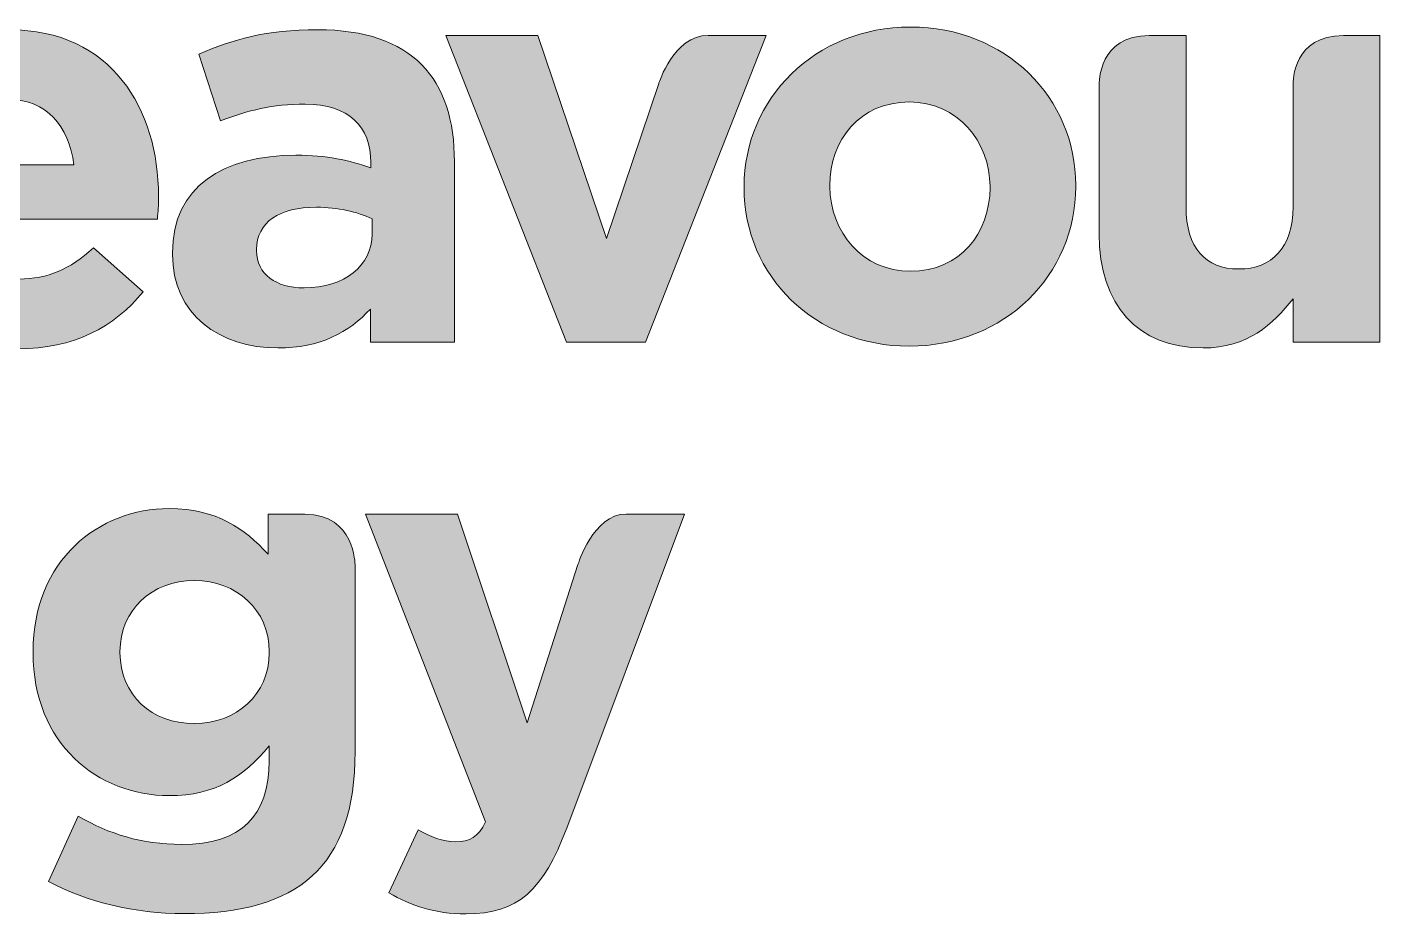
# Paper-space layout 'RETIC (2)' of a CAD drawing. Header units: metres. Extents: x -9 to 795, y -5 to 571.
# Drawn here: x 760.26 to 775.2, y 30.43 to 40.22 of the extents above; entities that cross this region are included whole.
import ezdxf
from ezdxf.enums import TextEntityAlignment as Align

# ---------------------------------------------------------------- set-up
doc = ezdxf.new("R2010")
doc.units = ezdxf.units.M
doc.header["$LTSCALE"] = 0.7
for name, color, linetype in [('_User Miscellaneous1', 3, 'Continuous'), ('Notes', 7, 'Continuous'), ('SupportsUG_SP_EXT', 7, 'Continuous')]:
    doc.layers.add(name, color=color, linetype=linetype)
doc.layers.get('SupportsUG_SP_EXT').off()
doc.styles.add('ARIAL', font='arial.ttf', dxfattribs={"height": 2})
doc.styles.add('iecISOCP', font='isocp.shx')
doc.styles.get("Standard").update_dxf_attribs({"font": 'arial.ttf'})

# ---------------------------------------------------------------- blocks, each defined once
blk = doc.blocks.new('A1_FRAME_TITLE')
at = {"layer": '_User Miscellaneous1'}
h = blk.add_hatch(color=256, dxfattribs=at)
edge = h.paths.add_edge_path()
edge.add_spline(control_points=[(768.808, 42.508), (767.823, 42.508), (767.134, 41.713), (767.134, 40.747), (767.134, 40.747), (767.134, 40.734), (767.134, 40.734), (767.134, 39.699), (767.886, 38.985), (768.903, 38.985), (769.515, 38.985), (769.97, 39.225), (770.285, 39.616), (770.285, 39.616), (769.736, 40.102), (769.736, 40.102), (769.471, 39.856), (769.237, 39.762), (768.915, 39.755), (768.451, 39.746), (768.122, 40.112), (768.076, 40.483), (768.036, 40.803), (768.05, 40.909), (768.072, 41.048), (768.138, 41.466), (768.41, 41.738), (768.808, 41.738), (769.212, 41.738), (769.465, 41.448), (769.522, 41.018), (769.522, 41.018), (768.261, 41.018), (768.261, 41.018), (768.261, 41.018), (768.238, 40.418), (768.764, 40.418), (769.29, 40.418), (770.443, 40.418), (770.443, 40.418), (770.45, 40.507), (770.456, 40.564), (770.456, 40.658), (770.456, 40.658), (770.456, 40.671), (770.456, 40.671), (770.456, 41.631), (769.938, 42.508), (768.808, 42.508)], knot_values=[0, 0, 0, 0, 1, 1, 1, 2, 2, 2, 3, 3, 3, 4, 4, 4, 5, 5, 5, 6, 6, 6, 7, 7, 7, 8, 8, 8, 9, 9, 9, 10, 10, 10, 11, 11, 11, 12, 12, 12, 13, 13, 13, 14, 14, 14, 15, 15, 15, 16, 16, 16, 16], degree=3, periodic=0)
h = blk.add_hatch(color=256, dxfattribs=at)
edge = h.paths.add_edge_path()
edge.add_spline(control_points=[(768.808, 42.508), (767.823, 42.508), (767.134, 41.713), (767.134, 40.747), (767.134, 40.747), (767.134, 40.734), (767.134, 40.734), (767.134, 39.699), (767.886, 38.985), (768.903, 38.985), (769.515, 38.985), (769.97, 39.225), (770.285, 39.616), (770.285, 39.616), (769.736, 40.102), (769.736, 40.102), (769.471, 39.856), (769.237, 39.762), (768.915, 39.755), (768.451, 39.746), (768.122, 40.112), (768.076, 40.483), (768.036, 40.803), (768.05, 40.909), (768.072, 41.048), (768.138, 41.466), (768.41, 41.738), (768.808, 41.738), (769.212, 41.738), (769.465, 41.448), (769.522, 41.018), (769.522, 41.018), (768.261, 41.018), (768.261, 41.018), (768.261, 41.018), (768.238, 40.418), (768.764, 40.418), (769.29, 40.418), (770.443, 40.418), (770.443, 40.418), (770.45, 40.507), (770.456, 40.564), (770.456, 40.658), (770.456, 40.658), (770.456, 40.671), (770.456, 40.671), (770.456, 41.631), (769.938, 42.508), (768.808, 42.508)], knot_values=[0, 0, 0, 0, 1, 1, 1, 2, 2, 2, 3, 3, 3, 4, 4, 4, 5, 5, 5, 6, 6, 6, 7, 7, 7, 8, 8, 8, 9, 9, 9, 10, 10, 10, 11, 11, 11, 12, 12, 12, 13, 13, 13, 14, 14, 14, 15, 15, 15, 16, 16, 16, 16], degree=3, periodic=0)
h = blk.add_hatch(color=256, dxfattribs=at)
edge = h.paths.add_edge_path(flags=16)
edge.add_spline(control_points=[(772.814, 40.422), (772.65, 40.498), (772.435, 40.549), (772.201, 40.549), (771.791, 40.549), (771.539, 40.384), (771.539, 40.081), (771.539, 40.081), (771.539, 40.069), (771.539, 40.069), (771.539, 39.81), (771.753, 39.658), (772.063, 39.658), (772.511, 39.658), (772.814, 39.904), (772.814, 40.252), (772.814, 40.252), (772.814, 40.422), (772.814, 40.422)], knot_values=[0, 0, 0, 0, 1, 1, 1, 2, 2, 2, 3, 3, 3, 4, 4, 4, 5, 5, 5, 6, 6, 6, 6], degree=3, periodic=0)
edge = h.paths.add_edge_path()
edge.add_spline(control_points=[(772.795, 39.058), (772.795, 39.058), (772.795, 39.425), (772.795, 39.425), (772.561, 39.166), (772.239, 38.995), (771.772, 38.995), (771.135, 38.995), (770.61, 39.361), (770.61, 40.031), (770.61, 40.031), (770.61, 40.043), (770.61, 40.043), (770.61, 40.782), (771.172, 41.123), (771.974, 41.123), (772.315, 41.123), (772.561, 41.066), (772.801, 40.984), (772.801, 40.984), (772.801, 41.041), (772.801, 41.041), (772.801, 41.439), (772.555, 41.687), (772.075, 41.687), (771.709, 41.687), (771.45, 41.618), (771.141, 41.504), (771.141, 41.504), (770.901, 42.237), (770.901, 42.237), (771.273, 42.401), (771.64, 42.508), (772.214, 42.508), (773.263, 42.508), (773.724, 41.965), (773.724, 41.049), (773.724, 41.049), (773.724, 39.058), (773.724, 39.058), (773.724, 39.058), (772.795, 39.058), (772.795, 39.058)], knot_values=[0, 0, 0, 0, 1, 1, 1, 2, 2, 2, 3, 3, 3, 4, 4, 4, 5, 5, 5, 6, 6, 6, 7, 7, 7, 8, 8, 8, 9, 9, 9, 10, 10, 10, 11, 11, 11, 12, 12, 12, 13, 13, 13, 14, 14, 14, 14], degree=3, periodic=0)
h = blk.add_hatch(color=256, dxfattribs=at)
edge = h.paths.add_edge_path(flags=16)
edge.add_spline(control_points=[(772.814, 40.422), (772.65, 40.498), (772.435, 40.549), (772.201, 40.549), (771.791, 40.549), (771.539, 40.384), (771.539, 40.081), (771.539, 40.081), (771.539, 40.069), (771.539, 40.069), (771.539, 39.81), (771.753, 39.658), (772.063, 39.658), (772.511, 39.658), (772.814, 39.904), (772.814, 40.252), (772.814, 40.252), (772.814, 40.422), (772.814, 40.422)], knot_values=[0, 0, 0, 0, 1, 1, 1, 2, 2, 2, 3, 3, 3, 4, 4, 4, 5, 5, 5, 6, 6, 6, 6], degree=3, periodic=0)
edge = h.paths.add_edge_path()
edge.add_spline(control_points=[(772.795, 39.058), (772.795, 39.058), (772.795, 39.425), (772.795, 39.425), (772.561, 39.166), (772.239, 38.995), (771.772, 38.995), (771.135, 38.995), (770.61, 39.361), (770.61, 40.031), (770.61, 40.031), (770.61, 40.043), (770.61, 40.043), (770.61, 40.782), (771.172, 41.123), (771.974, 41.123), (772.315, 41.123), (772.561, 41.066), (772.801, 40.984), (772.801, 40.984), (772.801, 41.041), (772.801, 41.041), (772.801, 41.439), (772.555, 41.687), (772.075, 41.687), (771.709, 41.687), (771.45, 41.618), (771.141, 41.504), (771.141, 41.504), (770.901, 42.237), (770.901, 42.237), (771.273, 42.401), (771.64, 42.508), (772.214, 42.508), (773.263, 42.508), (773.724, 41.965), (773.724, 41.049), (773.724, 41.049), (773.724, 39.058), (773.724, 39.058), (773.724, 39.058), (772.795, 39.058), (772.795, 39.058)], knot_values=[0, 0, 0, 0, 1, 1, 1, 2, 2, 2, 3, 3, 3, 4, 4, 4, 5, 5, 5, 6, 6, 6, 7, 7, 7, 8, 8, 8, 9, 9, 9, 10, 10, 10, 11, 11, 11, 12, 12, 12, 13, 13, 13, 14, 14, 14, 14], degree=3, periodic=0)
h = blk.add_hatch(color=256, dxfattribs=at)
edge = h.paths.add_edge_path()
edge.add_spline(control_points=[(775.833, 39.059), (775.833, 39.059), (774.962, 39.059), (774.962, 39.059), (774.962, 39.059), (773.629, 42.446), (773.629, 42.446), (773.629, 42.446), (774.646, 42.446), (774.646, 42.446), (774.646, 42.446), (775.404, 40.202), (775.404, 40.202), (775.404, 40.202), (775.981, 41.915), (775.981, 41.915), (775.981, 41.915), (776.146, 42.446), (776.525, 42.446), (776.904, 42.446), (777.165, 42.446), (777.165, 42.446), (777.165, 42.446), (775.833, 39.059), (775.833, 39.059)], knot_values=[0, 0, 0, 0, 1, 1, 1, 2, 2, 2, 3, 3, 3, 4, 4, 4, 5, 5, 5, 6, 6, 6, 7, 7, 7, 8, 8, 8, 8], degree=3, periodic=0)
h = blk.add_hatch(color=256, dxfattribs=at)
edge = h.paths.add_edge_path()
edge.add_spline(control_points=[(775.833, 39.059), (775.833, 39.059), (774.962, 39.059), (774.962, 39.059), (774.962, 39.059), (773.629, 42.446), (773.629, 42.446), (773.629, 42.446), (774.646, 42.446), (774.646, 42.446), (774.646, 42.446), (775.404, 40.202), (775.404, 40.202), (775.404, 40.202), (775.981, 41.915), (775.981, 41.915), (775.981, 41.915), (776.146, 42.446), (776.525, 42.446), (776.904, 42.446), (777.165, 42.446), (777.165, 42.446), (777.165, 42.446), (775.833, 39.059), (775.833, 39.059)], knot_values=[0, 0, 0, 0, 1, 1, 1, 2, 2, 2, 3, 3, 3, 4, 4, 4, 5, 5, 5, 6, 6, 6, 7, 7, 7, 8, 8, 8, 8], degree=3, periodic=0)
h = blk.add_hatch(color=256, dxfattribs=at)
edge = h.paths.add_edge_path(flags=16)
edge.add_spline(control_points=[(779.639, 40.776), (779.639, 41.275), (779.278, 41.711), (778.748, 41.711), (778.199, 41.711), (777.87, 41.288), (777.87, 40.789), (777.87, 40.789), (777.87, 40.776), (777.87, 40.776), (777.87, 40.278), (778.23, 39.842), (778.761, 39.842), (779.31, 39.842), (779.639, 40.265), (779.639, 40.764), (779.639, 40.764), (779.639, 40.776), (779.639, 40.776)], knot_values=[0, 0, 0, 0, 1, 1, 1, 2, 2, 2, 3, 3, 3, 4, 4, 4, 5, 5, 5, 6, 6, 6, 6], degree=3, periodic=0)
edge = h.paths.add_edge_path()
edge.add_spline(control_points=[(778.748, 39.015), (777.7, 39.015), (776.923, 39.791), (776.923, 40.764), (776.923, 40.764), (776.923, 40.776), (776.923, 40.776), (776.923, 41.749), (777.706, 42.538), (778.761, 42.538), (779.809, 42.538), (780.586, 41.762), (780.586, 40.789), (780.586, 40.789), (780.586, 40.776), (780.586, 40.776), (780.586, 39.804), (779.802, 39.015), (778.748, 39.015)], knot_values=[0, 0, 0, 0, 1, 1, 1, 2, 2, 2, 3, 3, 3, 4, 4, 4, 5, 5, 5, 6, 6, 6, 6], degree=3, periodic=0)
h = blk.add_hatch(color=256, dxfattribs=at)
edge = h.paths.add_edge_path(flags=16)
edge.add_spline(control_points=[(779.639, 40.776), (779.639, 41.275), (779.278, 41.711), (778.748, 41.711), (778.199, 41.711), (777.87, 41.288), (777.87, 40.789), (777.87, 40.789), (777.87, 40.776), (777.87, 40.776), (777.87, 40.278), (778.23, 39.842), (778.761, 39.842), (779.31, 39.842), (779.639, 40.265), (779.639, 40.764), (779.639, 40.764), (779.639, 40.776), (779.639, 40.776)], knot_values=[0, 0, 0, 0, 1, 1, 1, 2, 2, 2, 3, 3, 3, 4, 4, 4, 5, 5, 5, 6, 6, 6, 6], degree=3, periodic=0)
edge = h.paths.add_edge_path()
edge.add_spline(control_points=[(778.748, 39.015), (777.7, 39.015), (776.923, 39.791), (776.923, 40.764), (776.923, 40.764), (776.923, 40.776), (776.923, 40.776), (776.923, 41.749), (777.706, 42.538), (778.761, 42.538), (779.809, 42.538), (780.586, 41.762), (780.586, 40.789), (780.586, 40.789), (780.586, 40.776), (780.586, 40.776), (780.586, 39.804), (779.802, 39.015), (778.748, 39.015)], knot_values=[0, 0, 0, 0, 1, 1, 1, 2, 2, 2, 3, 3, 3, 4, 4, 4, 5, 5, 5, 6, 6, 6, 6], degree=3, periodic=0)
h = blk.add_hatch(color=256, dxfattribs=at)
edge = h.paths.add_edge_path()
edge.add_spline(control_points=[(782.985, 39.059), (782.985, 39.059), (782.985, 39.538), (782.985, 39.538), (782.764, 39.254), (782.48, 38.995), (781.993, 38.995), (781.267, 38.995), (780.844, 39.475), (780.844, 40.252), (780.844, 40.252), (780.844, 41.839), (780.844, 41.887), (780.844, 41.935), (780.84, 42.443), (781.397, 42.443), (781.804, 42.443), (781.804, 42.443), (781.804, 42.443), (781.804, 42.443), (781.804, 40.555), (781.804, 40.555), (781.804, 40.1), (782.019, 39.867), (782.385, 39.867), (782.751, 39.867), (782.985, 40.1), (782.985, 40.555), (782.985, 40.555), (782.985, 41.822), (782.985, 41.889), (782.985, 41.956), (782.99, 42.443), (783.542, 42.443), (783.945, 42.443), (783.945, 42.443), (783.945, 42.443), (783.945, 42.443), (783.945, 39.059), (783.945, 39.059), (783.945, 39.059), (782.985, 39.059), (782.985, 39.059)], knot_values=[0, 0, 0, 0, 1, 1, 1, 2, 2, 2, 3, 3, 3, 4, 4, 4, 5, 5, 5, 6, 6, 6, 7, 7, 7, 8, 8, 8, 9, 9, 9, 10, 10, 10, 11, 11, 11, 12, 12, 12, 13, 13, 13, 14, 14, 14, 14], degree=3, periodic=0)
h = blk.add_hatch(color=256, dxfattribs=at)
edge = h.paths.add_edge_path()
edge.add_spline(control_points=[(782.985, 39.059), (782.985, 39.059), (782.985, 39.538), (782.985, 39.538), (782.764, 39.254), (782.48, 38.995), (781.993, 38.995), (781.267, 38.995), (780.844, 39.475), (780.844, 40.252), (780.844, 40.252), (780.844, 41.839), (780.844, 41.887), (780.844, 41.935), (780.84, 42.443), (781.397, 42.443), (781.804, 42.443), (781.804, 42.443), (781.804, 42.443), (781.804, 42.443), (781.804, 40.555), (781.804, 40.555), (781.804, 40.1), (782.019, 39.867), (782.385, 39.867), (782.751, 39.867), (782.985, 40.1), (782.985, 40.555), (782.985, 40.555), (782.985, 41.822), (782.985, 41.889), (782.985, 41.956), (782.99, 42.443), (783.542, 42.443), (783.945, 42.443), (783.945, 42.443), (783.945, 42.443), (783.945, 42.443), (783.945, 39.059), (783.945, 39.059), (783.945, 39.059), (782.985, 39.059), (782.985, 39.059)], knot_values=[0, 0, 0, 0, 1, 1, 1, 2, 2, 2, 3, 3, 3, 4, 4, 4, 5, 5, 5, 6, 6, 6, 7, 7, 7, 8, 8, 8, 9, 9, 9, 10, 10, 10, 11, 11, 11, 12, 12, 12, 13, 13, 13, 14, 14, 14, 14], degree=3, periodic=0)
h = blk.add_hatch(color=256, dxfattribs=at)
edge = h.paths.add_edge_path(flags=16)
edge.add_spline(control_points=[(771.678, 35.643), (771.678, 36.105), (771.318, 36.427), (770.851, 36.427), (770.384, 36.427), (770.03, 36.105), (770.03, 35.643), (770.03, 35.643), (770.03, 35.631), (770.03, 35.631), (770.03, 35.164), (770.384, 34.848), (770.851, 34.848), (771.318, 34.848), (771.678, 35.17), (771.678, 35.631), (771.678, 35.631), (771.678, 35.643), (771.678, 35.643)], knot_values=[0, 0, 0, 0, 1, 1, 1, 2, 2, 2, 3, 3, 3, 4, 4, 4, 5, 5, 5, 6, 6, 6, 6], degree=3, periodic=0)
edge = h.paths.add_edge_path()
edge.add_spline(control_points=[(770.737, 32.751), (770.188, 32.751), (769.67, 32.878), (769.241, 33.105), (769.241, 33.105), (769.569, 33.825), (769.569, 33.825), (769.916, 33.629), (770.264, 33.515), (770.713, 33.515), (771.369, 33.515), (771.678, 33.832), (771.678, 34.437), (771.678, 34.437), (771.678, 34.602), (771.678, 34.602), (771.394, 34.261), (771.085, 34.053), (770.573, 34.053), (769.784, 34.053), (769.07, 34.627), (769.07, 35.631), (769.07, 35.631), (769.07, 35.643), (769.07, 35.643), (769.07, 36.654), (769.797, 37.222), (770.573, 37.222), (771.097, 37.222), (771.407, 37.001), (771.666, 36.717), (771.666, 36.717), (771.666, 37.159), (771.666, 37.159), (771.666, 37.159), (771.666, 37.159), (772.072, 37.159), (772.63, 37.159), (772.626, 36.6), (772.626, 36.6), (772.626, 36.6), (772.626, 34.539), (772.626, 34.539), (772.626, 33.263), (771.994, 32.751), (770.737, 32.751)], knot_values=[0, 0, 0, 0, 1, 1, 1, 2, 2, 2, 3, 3, 3, 4, 4, 4, 5, 5, 5, 6, 6, 6, 7, 7, 7, 8, 8, 8, 9, 9, 9, 10, 10, 10, 11, 11, 11, 12, 12, 12, 13, 13, 13, 14, 14, 14, 15, 15, 15, 15], degree=3, periodic=0)
h = blk.add_hatch(color=256, dxfattribs=at)
edge = h.paths.add_edge_path(flags=16)
edge.add_spline(control_points=[(771.678, 35.643), (771.678, 36.105), (771.318, 36.427), (770.851, 36.427), (770.384, 36.427), (770.03, 36.105), (770.03, 35.643), (770.03, 35.643), (770.03, 35.631), (770.03, 35.631), (770.03, 35.164), (770.384, 34.848), (770.851, 34.848), (771.318, 34.848), (771.678, 35.17), (771.678, 35.631), (771.678, 35.631), (771.678, 35.643), (771.678, 35.643)], knot_values=[0, 0, 0, 0, 1, 1, 1, 2, 2, 2, 3, 3, 3, 4, 4, 4, 5, 5, 5, 6, 6, 6, 6], degree=3, periodic=0)
edge = h.paths.add_edge_path()
edge.add_spline(control_points=[(770.737, 32.751), (770.188, 32.751), (769.67, 32.878), (769.241, 33.105), (769.241, 33.105), (769.569, 33.825), (769.569, 33.825), (769.916, 33.629), (770.264, 33.515), (770.713, 33.515), (771.369, 33.515), (771.678, 33.832), (771.678, 34.437), (771.678, 34.437), (771.678, 34.602), (771.678, 34.602), (771.394, 34.261), (771.085, 34.053), (770.573, 34.053), (769.784, 34.053), (769.07, 34.627), (769.07, 35.631), (769.07, 35.631), (769.07, 35.643), (769.07, 35.643), (769.07, 36.654), (769.797, 37.222), (770.573, 37.222), (771.097, 37.222), (771.407, 37.001), (771.666, 36.717), (771.666, 36.717), (771.666, 37.159), (771.666, 37.159), (771.666, 37.159), (771.666, 37.159), (772.072, 37.159), (772.63, 37.159), (772.626, 36.6), (772.626, 36.6), (772.626, 36.6), (772.626, 34.539), (772.626, 34.539), (772.626, 33.263), (771.994, 32.751), (770.737, 32.751)], knot_values=[0, 0, 0, 0, 1, 1, 1, 2, 2, 2, 3, 3, 3, 4, 4, 4, 5, 5, 5, 6, 6, 6, 7, 7, 7, 8, 8, 8, 9, 9, 9, 10, 10, 10, 11, 11, 11, 12, 12, 12, 13, 13, 13, 14, 14, 14, 15, 15, 15, 15], degree=3, periodic=0)
h = blk.add_hatch(color=256, dxfattribs=at)
edge = h.paths.add_edge_path()
edge.add_spline(control_points=[(774.964, 33.695), (774.705, 33.006), (774.427, 32.748), (773.853, 32.748), (773.505, 32.748), (773.246, 32.836), (773, 32.981), (773, 32.981), (773.322, 33.676), (773.322, 33.676), (773.449, 33.6), (773.606, 33.543), (773.733, 33.543), (773.897, 33.543), (773.985, 33.594), (774.068, 33.764), (774.068, 33.764), (772.741, 37.162), (772.741, 37.162), (772.741, 37.162), (773.758, 37.162), (773.758, 37.162), (773.758, 37.162), (774.528, 34.857), (774.528, 34.857), (774.528, 34.857), (775.088, 36.604), (775.088, 36.604), (775.088, 36.604), (775.259, 37.162), (775.619, 37.162), (775.978, 37.162), (776.265, 37.162), (776.265, 37.162), (776.265, 37.162), (774.964, 33.695), (774.964, 33.695)], knot_values=[0, 0, 0, 0, 1, 1, 1, 2, 2, 2, 3, 3, 3, 4, 4, 4, 5, 5, 5, 6, 6, 6, 7, 7, 7, 8, 8, 8, 9, 9, 9, 10, 10, 10, 11, 11, 11, 12, 12, 12, 12], degree=3, periodic=0)
h = blk.add_hatch(color=256, dxfattribs=at)
edge = h.paths.add_edge_path()
edge.add_spline(control_points=[(774.964, 33.695), (774.705, 33.006), (774.427, 32.748), (773.853, 32.748), (773.505, 32.748), (773.246, 32.836), (773, 32.981), (773, 32.981), (773.322, 33.676), (773.322, 33.676), (773.449, 33.6), (773.606, 33.543), (773.733, 33.543), (773.897, 33.543), (773.985, 33.594), (774.068, 33.764), (774.068, 33.764), (772.741, 37.162), (772.741, 37.162), (772.741, 37.162), (773.758, 37.162), (773.758, 37.162), (773.758, 37.162), (774.528, 34.857), (774.528, 34.857), (774.528, 34.857), (775.088, 36.604), (775.088, 36.604), (775.088, 36.604), (775.259, 37.162), (775.619, 37.162), (775.978, 37.162), (776.265, 37.162), (776.265, 37.162), (776.265, 37.162), (774.964, 33.695), (774.964, 33.695)], knot_values=[0, 0, 0, 0, 1, 1, 1, 2, 2, 2, 3, 3, 3, 4, 4, 4, 5, 5, 5, 6, 6, 6, 7, 7, 7, 8, 8, 8, 9, 9, 9, 10, 10, 10, 11, 11, 11, 12, 12, 12, 12], degree=3, periodic=0)
at = {"layer": '_User Miscellaneous1', "lineweight": 0}
for points, knots in [([(768.808, 42.508), (767.823, 42.508), (767.134, 41.713), (767.134, 40.747), (767.134, 40.747), (767.134, 40.734), (767.134, 40.734), (767.134, 39.699), (767.886, 38.985), (768.903, 38.985), (769.515, 38.985), (769.97, 39.225), (770.285, 39.616), (770.285, 39.616), (769.736, 40.102), (769.736, 40.102), (769.471, 39.856), (769.237, 39.762), (768.915, 39.755), (768.451, 39.746), (768.122, 40.112), (768.076, 40.483), (768.036, 40.803), (768.05, 40.909), (768.072, 41.048), (768.138, 41.466), (768.41, 41.738), (768.808, 41.738), (769.212, 41.738), (769.465, 41.448), (769.522, 41.018), (769.522, 41.018), (768.261, 41.018), (768.261, 41.018), (768.261, 41.018), (768.238, 40.418), (768.764, 40.418), (769.29, 40.418), (770.443, 40.418), (770.443, 40.418), (770.45, 40.507), (770.456, 40.564), (770.456, 40.658), (770.456, 40.658), (770.456, 40.671), (770.456, 40.671), (770.456, 41.631), (769.938, 42.508), (768.808, 42.508)], [0, 0, 0, 0, 1, 1, 1, 2, 2, 2, 3, 3, 3, 4, 4, 4, 5, 5, 5, 6, 6, 6, 7, 7, 7, 8, 8, 8, 9, 9, 9, 10, 10, 10, 11, 11, 11, 12, 12, 12, 13, 13, 13, 14, 14, 14, 15, 15, 15, 16, 16, 16, 16]), ([(768.808, 42.508), (767.823, 42.508), (767.134, 41.713), (767.134, 40.747), (767.134, 40.747), (767.134, 40.734), (767.134, 40.734), (767.134, 39.699), (767.886, 38.985), (768.903, 38.985), (769.515, 38.985), (769.97, 39.225), (770.285, 39.616), (770.285, 39.616), (769.736, 40.102), (769.736, 40.102), (769.471, 39.856), (769.237, 39.762), (768.915, 39.755), (768.451, 39.746), (768.122, 40.112), (768.076, 40.483), (768.036, 40.803), (768.05, 40.909), (768.072, 41.048), (768.138, 41.466), (768.41, 41.738), (768.808, 41.738), (769.212, 41.738), (769.465, 41.448), (769.522, 41.018), (769.522, 41.018), (768.261, 41.018), (768.261, 41.018), (768.261, 41.018), (768.238, 40.418), (768.764, 40.418), (769.29, 40.418), (770.443, 40.418), (770.443, 40.418), (770.45, 40.507), (770.456, 40.564), (770.456, 40.658), (770.456, 40.658), (770.456, 40.671), (770.456, 40.671), (770.456, 41.631), (769.938, 42.508), (768.808, 42.508)], [0, 0, 0, 0, 1, 1, 1, 2, 2, 2, 3, 3, 3, 4, 4, 4, 5, 5, 5, 6, 6, 6, 7, 7, 7, 8, 8, 8, 9, 9, 9, 10, 10, 10, 11, 11, 11, 12, 12, 12, 13, 13, 13, 14, 14, 14, 15, 15, 15, 16, 16, 16, 16]), ([(772.795, 39.058), (772.795, 39.058), (772.795, 39.425), (772.795, 39.425), (772.561, 39.166), (772.239, 38.995), (771.772, 38.995), (771.135, 38.995), (770.61, 39.361), (770.61, 40.031), (770.61, 40.031), (770.61, 40.043), (770.61, 40.043), (770.61, 40.782), (771.172, 41.123), (771.974, 41.123), (772.315, 41.123), (772.561, 41.066), (772.801, 40.984), (772.801, 40.984), (772.801, 41.041), (772.801, 41.041), (772.801, 41.439), (772.555, 41.687), (772.075, 41.687), (771.709, 41.687), (771.45, 41.618), (771.141, 41.504), (771.141, 41.504), (770.901, 42.237), (770.901, 42.237), (771.273, 42.401), (771.64, 42.508), (772.214, 42.508), (773.263, 42.508), (773.724, 41.965), (773.724, 41.049), (773.724, 41.049), (773.724, 39.058), (773.724, 39.058), (773.724, 39.058), (772.795, 39.058), (772.795, 39.058)], [0, 0, 0, 0, 1, 1, 1, 2, 2, 2, 3, 3, 3, 4, 4, 4, 5, 5, 5, 6, 6, 6, 7, 7, 7, 8, 8, 8, 9, 9, 9, 10, 10, 10, 11, 11, 11, 12, 12, 12, 13, 13, 13, 14, 14, 14, 14]), ([(772.795, 39.058), (772.795, 39.058), (772.795, 39.425), (772.795, 39.425), (772.561, 39.166), (772.239, 38.995), (771.772, 38.995), (771.135, 38.995), (770.61, 39.361), (770.61, 40.031), (770.61, 40.031), (770.61, 40.043), (770.61, 40.043), (770.61, 40.782), (771.172, 41.123), (771.974, 41.123), (772.315, 41.123), (772.561, 41.066), (772.801, 40.984), (772.801, 40.984), (772.801, 41.041), (772.801, 41.041), (772.801, 41.439), (772.555, 41.687), (772.075, 41.687), (771.709, 41.687), (771.45, 41.618), (771.141, 41.504), (771.141, 41.504), (770.901, 42.237), (770.901, 42.237), (771.273, 42.401), (771.64, 42.508), (772.214, 42.508), (773.263, 42.508), (773.724, 41.965), (773.724, 41.049), (773.724, 41.049), (773.724, 39.058), (773.724, 39.058), (773.724, 39.058), (772.795, 39.058), (772.795, 39.058)], [0, 0, 0, 0, 1, 1, 1, 2, 2, 2, 3, 3, 3, 4, 4, 4, 5, 5, 5, 6, 6, 6, 7, 7, 7, 8, 8, 8, 9, 9, 9, 10, 10, 10, 11, 11, 11, 12, 12, 12, 13, 13, 13, 14, 14, 14, 14]), ([(775.833, 39.059), (775.833, 39.059), (774.962, 39.059), (774.962, 39.059), (774.962, 39.059), (773.629, 42.446), (773.629, 42.446), (773.629, 42.446), (774.646, 42.446), (774.646, 42.446), (774.646, 42.446), (775.404, 40.202), (775.404, 40.202), (775.404, 40.202), (775.981, 41.915), (775.981, 41.915), (775.981, 41.915), (776.146, 42.446), (776.525, 42.446), (776.904, 42.446), (777.165, 42.446), (777.165, 42.446), (777.165, 42.446), (775.833, 39.059), (775.833, 39.059)], [0, 0, 0, 0, 1, 1, 1, 2, 2, 2, 3, 3, 3, 4, 4, 4, 5, 5, 5, 6, 6, 6, 7, 7, 7, 8, 8, 8, 8]), ([(775.833, 39.059), (775.833, 39.059), (774.962, 39.059), (774.962, 39.059), (774.962, 39.059), (773.629, 42.446), (773.629, 42.446), (773.629, 42.446), (774.646, 42.446), (774.646, 42.446), (774.646, 42.446), (775.404, 40.202), (775.404, 40.202), (775.404, 40.202), (775.981, 41.915), (775.981, 41.915), (775.981, 41.915), (776.146, 42.446), (776.525, 42.446), (776.904, 42.446), (777.165, 42.446), (777.165, 42.446), (777.165, 42.446), (775.833, 39.059), (775.833, 39.059)], [0, 0, 0, 0, 1, 1, 1, 2, 2, 2, 3, 3, 3, 4, 4, 4, 5, 5, 5, 6, 6, 6, 7, 7, 7, 8, 8, 8, 8]), ([(778.748, 39.015), (777.7, 39.015), (776.923, 39.791), (776.923, 40.764), (776.923, 40.764), (776.923, 40.776), (776.923, 40.776), (776.923, 41.749), (777.706, 42.538), (778.761, 42.538), (779.809, 42.538), (780.586, 41.762), (780.586, 40.789), (780.586, 40.789), (780.586, 40.776), (780.586, 40.776), (780.586, 39.804), (779.802, 39.015), (778.748, 39.015)], [0, 0, 0, 0, 1, 1, 1, 2, 2, 2, 3, 3, 3, 4, 4, 4, 5, 5, 5, 6, 6, 6, 6]), ([(778.748, 39.015), (777.7, 39.015), (776.923, 39.791), (776.923, 40.764), (776.923, 40.764), (776.923, 40.776), (776.923, 40.776), (776.923, 41.749), (777.706, 42.538), (778.761, 42.538), (779.809, 42.538), (780.586, 41.762), (780.586, 40.789), (780.586, 40.789), (780.586, 40.776), (780.586, 40.776), (780.586, 39.804), (779.802, 39.015), (778.748, 39.015)], [0, 0, 0, 0, 1, 1, 1, 2, 2, 2, 3, 3, 3, 4, 4, 4, 5, 5, 5, 6, 6, 6, 6]), ([(782.985, 39.059), (782.985, 39.059), (782.985, 39.538), (782.985, 39.538), (782.764, 39.254), (782.48, 38.995), (781.993, 38.995), (781.267, 38.995), (780.844, 39.475), (780.844, 40.252), (780.844, 40.252), (780.844, 41.839), (780.844, 41.887), (780.844, 41.935), (780.84, 42.443), (781.397, 42.443), (781.804, 42.443), (781.804, 42.443), (781.804, 42.443), (781.804, 42.443), (781.804, 40.555), (781.804, 40.555), (781.804, 40.1), (782.019, 39.867), (782.385, 39.867), (782.751, 39.867), (782.985, 40.1), (782.985, 40.555), (782.985, 40.555), (782.985, 41.822), (782.985, 41.889), (782.985, 41.956), (782.99, 42.443), (783.542, 42.443), (783.945, 42.443), (783.945, 42.443), (783.945, 42.443), (783.945, 42.443), (783.945, 39.059), (783.945, 39.059), (783.945, 39.059), (782.985, 39.059), (782.985, 39.059)], [0, 0, 0, 0, 1, 1, 1, 2, 2, 2, 3, 3, 3, 4, 4, 4, 5, 5, 5, 6, 6, 6, 7, 7, 7, 8, 8, 8, 9, 9, 9, 10, 10, 10, 11, 11, 11, 12, 12, 12, 13, 13, 13, 14, 14, 14, 14]), ([(782.985, 39.059), (782.985, 39.059), (782.985, 39.538), (782.985, 39.538), (782.764, 39.254), (782.48, 38.995), (781.993, 38.995), (781.267, 38.995), (780.844, 39.475), (780.844, 40.252), (780.844, 40.252), (780.844, 41.839), (780.844, 41.887), (780.844, 41.935), (780.84, 42.443), (781.397, 42.443), (781.804, 42.443), (781.804, 42.443), (781.804, 42.443), (781.804, 42.443), (781.804, 40.555), (781.804, 40.555), (781.804, 40.1), (782.019, 39.867), (782.385, 39.867), (782.751, 39.867), (782.985, 40.1), (782.985, 40.555), (782.985, 40.555), (782.985, 41.822), (782.985, 41.889), (782.985, 41.956), (782.99, 42.443), (783.542, 42.443), (783.945, 42.443), (783.945, 42.443), (783.945, 42.443), (783.945, 42.443), (783.945, 39.059), (783.945, 39.059), (783.945, 39.059), (782.985, 39.059), (782.985, 39.059)], [0, 0, 0, 0, 1, 1, 1, 2, 2, 2, 3, 3, 3, 4, 4, 4, 5, 5, 5, 6, 6, 6, 7, 7, 7, 8, 8, 8, 9, 9, 9, 10, 10, 10, 11, 11, 11, 12, 12, 12, 13, 13, 13, 14, 14, 14, 14]), ([(779.639, 40.776), (779.639, 41.275), (779.278, 41.711), (778.748, 41.711), (778.199, 41.711), (777.87, 41.288), (777.87, 40.789), (777.87, 40.789), (777.87, 40.776), (777.87, 40.776), (777.87, 40.278), (778.23, 39.842), (778.761, 39.842), (779.31, 39.842), (779.639, 40.265), (779.639, 40.764), (779.639, 40.764), (779.639, 40.776), (779.639, 40.776)], [0, 0, 0, 0, 1, 1, 1, 2, 2, 2, 3, 3, 3, 4, 4, 4, 5, 5, 5, 6, 6, 6, 6]), ([(779.639, 40.776), (779.639, 41.275), (779.278, 41.711), (778.748, 41.711), (778.199, 41.711), (777.87, 41.288), (777.87, 40.789), (777.87, 40.789), (777.87, 40.776), (777.87, 40.776), (777.87, 40.278), (778.23, 39.842), (778.761, 39.842), (779.31, 39.842), (779.639, 40.265), (779.639, 40.764), (779.639, 40.764), (779.639, 40.776), (779.639, 40.776)], [0, 0, 0, 0, 1, 1, 1, 2, 2, 2, 3, 3, 3, 4, 4, 4, 5, 5, 5, 6, 6, 6, 6]), ([(772.814, 40.422), (772.65, 40.498), (772.435, 40.549), (772.201, 40.549), (771.791, 40.549), (771.539, 40.384), (771.539, 40.081), (771.539, 40.081), (771.539, 40.069), (771.539, 40.069), (771.539, 39.81), (771.753, 39.658), (772.063, 39.658), (772.511, 39.658), (772.814, 39.904), (772.814, 40.252), (772.814, 40.252), (772.814, 40.422), (772.814, 40.422)], [0, 0, 0, 0, 1, 1, 1, 2, 2, 2, 3, 3, 3, 4, 4, 4, 5, 5, 5, 6, 6, 6, 6]), ([(772.814, 40.422), (772.65, 40.498), (772.435, 40.549), (772.201, 40.549), (771.791, 40.549), (771.539, 40.384), (771.539, 40.081), (771.539, 40.081), (771.539, 40.069), (771.539, 40.069), (771.539, 39.81), (771.753, 39.658), (772.063, 39.658), (772.511, 39.658), (772.814, 39.904), (772.814, 40.252), (772.814, 40.252), (772.814, 40.422), (772.814, 40.422)], [0, 0, 0, 0, 1, 1, 1, 2, 2, 2, 3, 3, 3, 4, 4, 4, 5, 5, 5, 6, 6, 6, 6]), ([(770.737, 32.751), (770.188, 32.751), (769.67, 32.878), (769.241, 33.105), (769.241, 33.105), (769.569, 33.825), (769.569, 33.825), (769.916, 33.629), (770.264, 33.515), (770.713, 33.515), (771.369, 33.515), (771.678, 33.832), (771.678, 34.437), (771.678, 34.437), (771.678, 34.602), (771.678, 34.602), (771.394, 34.261), (771.085, 34.053), (770.573, 34.053), (769.784, 34.053), (769.07, 34.627), (769.07, 35.631), (769.07, 35.631), (769.07, 35.643), (769.07, 35.643), (769.07, 36.654), (769.797, 37.222), (770.573, 37.222), (771.097, 37.222), (771.407, 37.001), (771.666, 36.717), (771.666, 36.717), (771.666, 37.159), (771.666, 37.159), (771.666, 37.159), (771.666, 37.159), (772.072, 37.159), (772.63, 37.159), (772.626, 36.6), (772.626, 36.6), (772.626, 36.6), (772.626, 34.539), (772.626, 34.539), (772.626, 33.263), (771.994, 32.751), (770.737, 32.751)], [0, 0, 0, 0, 1, 1, 1, 2, 2, 2, 3, 3, 3, 4, 4, 4, 5, 5, 5, 6, 6, 6, 7, 7, 7, 8, 8, 8, 9, 9, 9, 10, 10, 10, 11, 11, 11, 12, 12, 12, 13, 13, 13, 14, 14, 14, 15, 15, 15, 15]), ([(770.737, 32.751), (770.188, 32.751), (769.67, 32.878), (769.241, 33.105), (769.241, 33.105), (769.569, 33.825), (769.569, 33.825), (769.916, 33.629), (770.264, 33.515), (770.713, 33.515), (771.369, 33.515), (771.678, 33.832), (771.678, 34.437), (771.678, 34.437), (771.678, 34.602), (771.678, 34.602), (771.394, 34.261), (771.085, 34.053), (770.573, 34.053), (769.784, 34.053), (769.07, 34.627), (769.07, 35.631), (769.07, 35.631), (769.07, 35.643), (769.07, 35.643), (769.07, 36.654), (769.797, 37.222), (770.573, 37.222), (771.097, 37.222), (771.407, 37.001), (771.666, 36.717), (771.666, 36.717), (771.666, 37.159), (771.666, 37.159), (771.666, 37.159), (771.666, 37.159), (772.072, 37.159), (772.63, 37.159), (772.626, 36.6), (772.626, 36.6), (772.626, 36.6), (772.626, 34.539), (772.626, 34.539), (772.626, 33.263), (771.994, 32.751), (770.737, 32.751)], [0, 0, 0, 0, 1, 1, 1, 2, 2, 2, 3, 3, 3, 4, 4, 4, 5, 5, 5, 6, 6, 6, 7, 7, 7, 8, 8, 8, 9, 9, 9, 10, 10, 10, 11, 11, 11, 12, 12, 12, 13, 13, 13, 14, 14, 14, 15, 15, 15, 15]), ([(774.964, 33.695), (774.705, 33.006), (774.427, 32.748), (773.853, 32.748), (773.505, 32.748), (773.246, 32.836), (773, 32.981), (773, 32.981), (773.322, 33.676), (773.322, 33.676), (773.449, 33.6), (773.606, 33.543), (773.733, 33.543), (773.897, 33.543), (773.985, 33.594), (774.068, 33.764), (774.068, 33.764), (772.741, 37.162), (772.741, 37.162), (772.741, 37.162), (773.758, 37.162), (773.758, 37.162), (773.758, 37.162), (774.528, 34.857), (774.528, 34.857), (774.528, 34.857), (775.088, 36.604), (775.088, 36.604), (775.088, 36.604), (775.259, 37.162), (775.619, 37.162), (775.978, 37.162), (776.265, 37.162), (776.265, 37.162), (776.265, 37.162), (774.964, 33.695), (774.964, 33.695)], [0, 0, 0, 0, 1, 1, 1, 2, 2, 2, 3, 3, 3, 4, 4, 4, 5, 5, 5, 6, 6, 6, 7, 7, 7, 8, 8, 8, 9, 9, 9, 10, 10, 10, 11, 11, 11, 12, 12, 12, 12]), ([(774.964, 33.695), (774.705, 33.006), (774.427, 32.748), (773.853, 32.748), (773.505, 32.748), (773.246, 32.836), (773, 32.981), (773, 32.981), (773.322, 33.676), (773.322, 33.676), (773.449, 33.6), (773.606, 33.543), (773.733, 33.543), (773.897, 33.543), (773.985, 33.594), (774.068, 33.764), (774.068, 33.764), (772.741, 37.162), (772.741, 37.162), (772.741, 37.162), (773.758, 37.162), (773.758, 37.162), (773.758, 37.162), (774.528, 34.857), (774.528, 34.857), (774.528, 34.857), (775.088, 36.604), (775.088, 36.604), (775.088, 36.604), (775.259, 37.162), (775.619, 37.162), (775.978, 37.162), (776.265, 37.162), (776.265, 37.162), (776.265, 37.162), (774.964, 33.695), (774.964, 33.695)], [0, 0, 0, 0, 1, 1, 1, 2, 2, 2, 3, 3, 3, 4, 4, 4, 5, 5, 5, 6, 6, 6, 7, 7, 7, 8, 8, 8, 9, 9, 9, 10, 10, 10, 11, 11, 11, 12, 12, 12, 12]), ([(771.678, 35.643), (771.678, 36.105), (771.318, 36.427), (770.851, 36.427), (770.384, 36.427), (770.03, 36.105), (770.03, 35.643), (770.03, 35.643), (770.03, 35.631), (770.03, 35.631), (770.03, 35.164), (770.384, 34.848), (770.851, 34.848), (771.318, 34.848), (771.678, 35.17), (771.678, 35.631), (771.678, 35.631), (771.678, 35.643), (771.678, 35.643)], [0, 0, 0, 0, 1, 1, 1, 2, 2, 2, 3, 3, 3, 4, 4, 4, 5, 5, 5, 6, 6, 6, 6]), ([(771.678, 35.643), (771.678, 36.105), (771.318, 36.427), (770.851, 36.427), (770.384, 36.427), (770.03, 36.105), (770.03, 35.643), (770.03, 35.643), (770.03, 35.631), (770.03, 35.631), (770.03, 35.164), (770.384, 34.848), (770.851, 34.848), (771.318, 34.848), (771.678, 35.17), (771.678, 35.631), (771.678, 35.631), (771.678, 35.643), (771.678, 35.643)], [0, 0, 0, 0, 1, 1, 1, 2, 2, 2, 3, 3, 3, 4, 4, 4, 5, 5, 5, 6, 6, 6, 6])]:
    blk.add_open_spline(points, degree=3, knots=knots, dxfattribs=at)
at = {"layer": 'Notes', "color": 7}
blk.add_attdef('EPD_REF_NO', text='', height=5, dxfattribs=at).set_placement((760.121, 52.772), align=Align.CENTER)
blk.add_attdef('EPD_REF_NO', text='', height=5, dxfattribs=at).set_placement((760.121, 52.772), align=Align.CENTER)
at = {"layer": 'Notes', "color": 3, "style": 'iecISOCP', "flags": 8}
blk.add_attdef('VERSION_NO', text='', height=2.5, rotation=90, dxfattribs=at).set_placement((272.817, 44.54), align=Align.MIDDLE_CENTER)
blk.add_attdef('VERSION_NO', text='', height=2.5, rotation=90, dxfattribs=at).set_placement((272.817, 44.54), align=Align.MIDDLE_CENTER)
at = {"layer": 'Notes', "color": 7, "style": 'ARIAL'}
for tag, p in [('CAP_NO', (483.942, 43.457)), ('CAP_NO', (483.942, 43.457)), ('IE_NUM', (483.804, 37.81)), ('IE_NUM', (483.804, 37.81)), ('REF_No_1', (305.995, 32.31)), ('REF_No_1', (305.995, 32.31)), ('REF_1', (327.555, 32.31)), ('REF_1', (327.555, 32.31)), ('HV_SWITCH', (484.218, 32.163)), ('HV_SWITCH', (484.218, 32.163)), ('GEN_WO', (412.463, 31.763)), ('GEN_WO', (412.463, 31.763)), ('REF_No_2', (305.995, 26.31)), ('REF_No_2', (305.995, 26.31)), ('REF_2', (327.555, 26.31)), ('REF_2', (327.555, 26.31)), ('OH_WO', (412.463, 25.812)), ('OH_WO', (412.463, 25.812)), ('UBD_REF', (483.804, 25.828)), ('UBD_REF', (483.804, 25.828)), ('REF_No_3', (305.995, 20.31)), ('REF_No_3', (305.995, 20.31)), ('REF_3', (327.555, 20.31)), ('REF_3', (327.555, 20.31)), ('UG_WO', (412.463, 20.052)), ('UG_WO', (412.463, 20.052)), ('GIS_MAP_No', (483.804, 20.043)), ('GIS_MAP_No', (483.804, 20.043)), ('REF_No_4', (305.995, 14.31)), ('REF_No_4', (305.995, 14.31)), ('REF_4', (327.555, 14.31)), ('REF_4', (327.555, 14.31)), ('HV_OP_DIAG', (484.081, 14.199)), ('HV_OP_DIAG', (484.081, 14.199)), ('SUB_WO', (412.463, 13.812)), ('SUB_WO', (412.463, 13.812)), ('LGA', (483.7, 7.777)), ('LGA', (483.7, 7.777))]:
    blk.add_attdef(tag, p, '', height=2, dxfattribs=at)
at = {"layer": 'Notes', "color": 7, "style": 'ARIAL', "width": 1.1}
for tag, p in [('T1', (655.128, 39.465)), ('T1', (655.128, 39.465)), ('T2', (655.128, 34.346)), ('T2', (655.128, 34.346)), ('T3', (655.128, 28.92)), ('T3', (655.128, 28.92)), ('T4', (655.128, 23.657)), ('T4', (655.128, 23.657)), ('T5', (655.128, 18.231)), ('T5', (655.128, 18.231)), ('T6', (655.128, 12.969)), ('T6', (655.128, 12.969))]:
    blk.add_attdef(tag, text='', height=3.5, dxfattribs=at).set_placement(p, align=Align.CENTER)
at = {"layer": 'Notes', "color": 7, "style": 'ARIAL'}
for tag, height, p in [('scale', 2, (538.51, 33.269)), ('scale', 2, (538.51, 33.269)), ('DRAWN', 2, (538.51, 24.931)), ('DRAWN', 2, (538.51, 24.931)), ('REV', 5, (790.809, 17.095)), ('REV', 5, (790.809, 17.095)), ('DESIGN', 2, (576.371, 9.155)), ('DESIGN', 2, (576.371, 9.155)), ('CHD', 2, (538.51, 8.931)), ('CHD', 2, (538.51, 8.931))]:
    blk.add_attdef(tag, text='', height=height, dxfattribs=at).set_placement(p, align=Align.CENTER)
blk.add_attdef('NUM', text='', height=7, dxfattribs=at).set_placement((763.121, 20.118), align=Align.MIDDLE_CENTER)
blk.add_attdef('NUM', text='', height=7, dxfattribs=at).set_placement((763.121, 20.118), align=Align.MIDDLE_CENTER)
for tag, p in [('NS', (762.875, 8.119)), ('NS', (762.875, 8.119)), ('SHTS', (774.685, 8.119)), ('SHTS', (774.685, 8.119))]:
    blk.add_attdef(tag, text='', height=2, dxfattribs=at).set_placement(p, align=Align.MIDDLE)
at = {"layer": 'Notes', "style": 'iecISOCP'}
blk.add_attdef('ExportID', (9.023, 2.346), '', height=2.5, dxfattribs=at)
blk.add_attdef('ExportID', (9.023, 2.346), '', height=2.5, dxfattribs=at)
at = {"layer": 'Notes', "style": 'iecISOCP', "flags": 1}
for tag, p in [('ProjectType', (14.116, -26.841)), ('ProjectType', (14.116, -26.841)), ('DrawingNumber', (35.456, -26.847)), ('DrawingNumber', (35.456, -26.847)), ('ExportDate', (60.226, -26.833)), ('ExportDate', (60.226, -26.833)), ('ExportUserName', (69.096, -26.844)), ('ExportUserName', (69.096, -26.844)), ('DesignerCompanyName', (81.426, -26.837)), ('DesignerCompanyName', (81.426, -26.837)), ('GIS_SUCCESS', (111.939, -26.824)), ('GIS_SUCCESS', (111.939, -26.824)), ('CAD_SUCCESS', (121.73, -26.827)), ('CAD_SUCCESS', (121.73, -26.827)), ('ExportCategories', (140.025, -26.841)), ('ExportCategories', (140.025, -26.841)), ('ProjectNumber', (23.502, -26.862)), ('ProjectNumber', (23.502, -26.862)), ('ProjectDescription', (47.506, -26.869)), ('ProjectDescription', (47.506, -26.869)), ('ExportAreaOfInterest', (97.042, -26.857)), ('ExportAreaOfInterest', (97.042, -26.857)), ('DEPOTCODE', (132.048, -26.921)), ('DEPOTCODE', (132.048, -26.921)), ('Comments', (154.327, -26.927)), ('Comments', (154.327, -26.927)), ('EPD_-_VERSION_1.5', (161.744, -26.927)), ('EPD_-_VERSION_1.5', (161.744, -26.927))]:
    blk.add_attdef(tag, p, '', height=1, dxfattribs=at)

psp = doc.layouts.new('RETIC (2)')

# ---------------------------------------------------------------- block references
at = {"layer": 'SupportsUG_SP_EXT'}
psp.add_blockref('A1_FRAME_TITLE', (-8.744, -2.316), dxfattribs=at)

doc.saveas('drawing.dxf')
